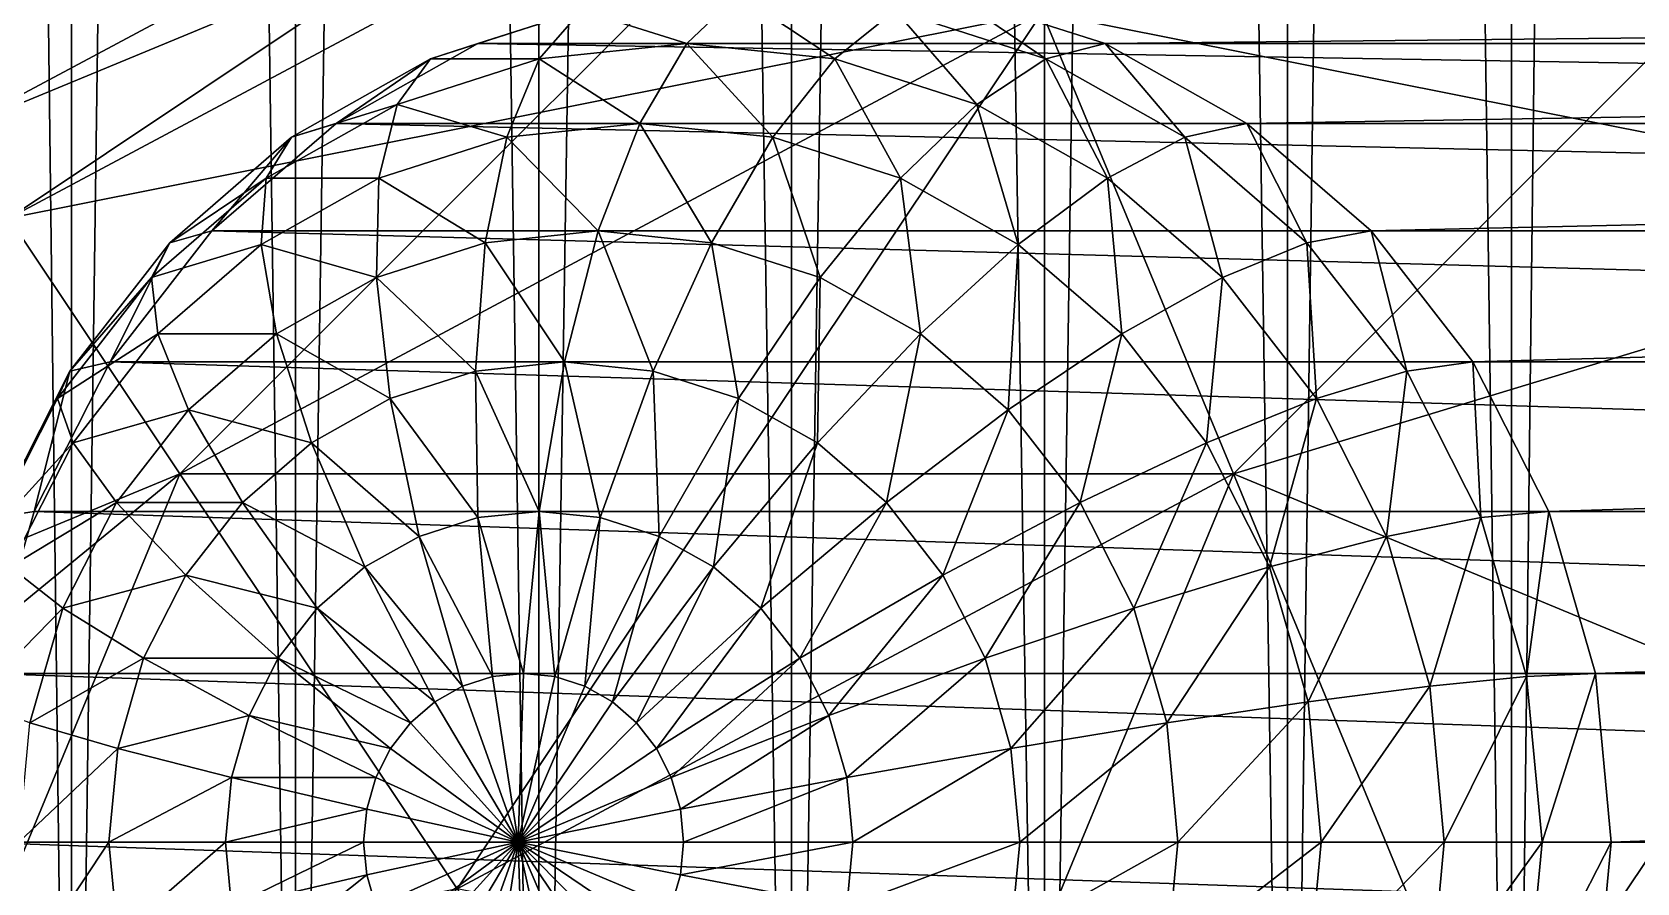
# Model space of a CAD drawing. Header units: millimetres. Extents: x -510 to 550, y -577 to 577.
# Drawn here: x -7.03 to 7.83, y 424.62 to 432.5 of the extents above; entities that cross this region are included whole.
import ezdxf

# ---------------------------------------------------------------- set-up
doc = ezdxf.new("R2010")
doc.units = ezdxf.units.MM
for name, color, linetype, true_color in [('link1_visual_1', 7, 'Continuous', 0xd6dee3), ('main_case_cover', 7, 'Continuous', 0xd6dee3), ('main_case_floor_front', 7, 'Continuous', 0xd6dee3), ('middle_left_fork_-1', 7, 'Continuous', 0x5c6b75), ('structure_left_middle_axle', 7, 'Continuous', 0x5c6b75)]:
    doc.layers.add(name, color=color, linetype=linetype, true_color=true_color)

msp = doc.modelspace()

# ---------------------------------------------------------------- linework, layer by layer
at = {"layer": 'link1_visual_1', "true_color": 0xd6dee3}
for points in [[(1.233, 435.306, 330.245), (-7.779, 431.573, 340), (0.866, 436.194, 340)], [(0.866, 436.194, 340), (-7.779, 431.573, 340), (-7.245, 430.775, 349.755)], [(0.866, 436.194, 340), (-7.245, 430.775, 349.755), (1.233, 435.306, 349.755)], [(1.233, 435.306, 330.245), (-7.245, 430.775, 330.245), (-7.779, 431.573, 340)], [(2.322, 432.678, 320.866), (-7.245, 430.775, 330.245), (1.233, 435.306, 330.245)], [(1.233, 435.306, 349.755), (-7.245, 430.775, 349.755), (-5.664, 428.409, 359.134)], [(1.233, 435.306, 349.755), (-5.664, 428.409, 359.134), (2.322, 432.678, 359.134)], [(11.889, 430.775, 312.221), (2.322, 432.678, 320.866), (10.988, 435.306, 320.866)], [(10.988, 435.306, 359.134), (2.322, 432.678, 359.134), (4.091, 428.409, 367.779)], [(10.988, 435.306, 359.134), (4.091, 428.409, 367.779), (11.889, 430.775, 367.779)], [(2.322, 432.678, 320.866), (-5.664, 428.409, 320.866), (-7.245, 430.775, 330.245)], [(4.091, 428.409, 312.221), (-5.664, 428.409, 320.866), (2.322, 432.678, 320.866)], [(2.322, 432.678, 359.134), (-5.664, 428.409, 359.134), (-3.097, 424.567, 367.779)], [(2.322, 432.678, 359.134), (-3.097, 424.567, 367.779), (4.091, 428.409, 367.779)], [(11.889, 430.775, 312.221), (4.091, 428.409, 312.221), (2.322, 432.678, 320.866)], [(-5.664, 428.409, 320.866), (-14.676, 424.676, 330.245), (-7.245, 430.775, 330.245)], [(-7.245, 430.775, 349.755), (-12.664, 422.664, 359.134), (-5.664, 428.409, 359.134)], [(13.103, 424.676, 304.645), (4.091, 428.409, 312.221), (11.889, 430.775, 312.221)], [(11.889, 430.775, 367.779), (4.091, 428.409, 367.779), (6.47, 422.664, 375.355)], [(11.889, 430.775, 367.779), (6.47, 422.664, 375.355), (13.103, 424.676, 375.355)], [(-5.664, 428.409, 320.866), (-12.664, 422.664, 320.866), (-14.676, 424.676, 330.245)], [(-3.097, 424.567, 312.221), (-12.664, 422.664, 320.866), (-5.664, 428.409, 320.866)], [(-5.664, 428.409, 359.134), (-12.664, 422.664, 359.134), (-9.397, 419.397, 367.779)], [(-5.664, 428.409, 359.134), (-9.397, 419.397, 367.779), (-3.097, 424.567, 367.779)], [(4.091, 428.409, 312.221), (-3.097, 424.567, 312.221), (-5.664, 428.409, 320.866)], [(6.47, 422.664, 304.645), (-3.097, 424.567, 312.221), (4.091, 428.409, 312.221)], [(4.091, 428.409, 367.779), (-3.097, 424.567, 367.779), (0.358, 419.397, 375.355)], [(4.091, 428.409, 367.779), (0.358, 419.397, 375.355), (6.47, 422.664, 375.355)], [(13.103, 424.676, 304.645), (6.47, 422.664, 304.645), (4.091, 428.409, 312.221)], [(14.581, 417.245, 298.427), (6.47, 422.664, 304.645), (13.103, 424.676, 304.645)], [(13.103, 424.676, 375.355), (6.47, 422.664, 375.355), (9.37, 415.664, 381.573)]]:
    msp.add_3dface(points, dxfattribs=at)
at = {"layer": 'main_case_cover', "true_color": 0xd6dee3}
for points in [[(-46, 327, 460), (326, 453, 460), (326, 327, 460)], [(-46, 327, 460), (-46, 453, 460), (326, 453, 460)], [(-46, 327, 466), (326, 327, 466), (326, 453, 466)], [(-46, 327, 466), (326, 453, 466), (-46, 453, 466)]]:
    msp.add_3dface(points, dxfattribs=at)
at = {"layer": 'main_case_floor_front', "true_color": 0xd6dee3}
for points in [[(-40, 327, 114), (320, 447, 114), (320, 327, 114)], [(-40, 327, 114), (-40, 447, 114), (320, 447, 114)], [(-40, 327, 120), (320, 327, 120), (320, 447, 120)], [(-40, 327, 120), (320, 447, 120), (-40, 447, 120)]]:
    msp.add_3dface(points, dxfattribs=at)
at = {"layer": 'middle_left_fork_-1', "true_color": 0x5c6b75}
for points in [[(-1.946, 432.696, -280.997), (-2.904, 432.391, -279.032), (-1.481, 432.846, -279.506)], [(-1.481, 432.846, -279.506), (-2.904, 432.391, -279.032), (42.096, 432.391, -144.032)], [(-0.968, 432.391, -282.904), (-1.946, 432.696, -280.997), (-0.494, 432.846, -281.481)], [(-1.481, 432.846, -279.506), (42.096, 432.391, -144.032), (43.519, 432.846, -144.506)], [(0.4, 432.249, -283.36), (-0.968, 432.391, -282.904), (-0.494, 432.846, -281.481)], [(0.4, 432.249, -283.36), (-0.494, 432.846, -281.481), (0.959, 432.696, -281.965)], [(2.355, 432.249, -282.43), (0.959, 432.696, -281.965), (1.481, 432.846, -280.494)], [(2.355, 432.249, -282.43), (1.481, 432.846, -280.494), (2.904, 432.391, -280.968)], [(2.904, 432.391, -280.968), (1.481, 432.846, -280.494), (46.481, 432.846, -145.494)], [(2.904, 432.391, -280.968), (46.481, 432.846, -145.494), (47.904, 432.391, -145.968)], [(-2.336, 432.249, -282.448), (-3.342, 432.249, -280.531), (-1.946, 432.696, -280.997)], [(-1.946, 432.696, -280.997), (-3.342, 432.249, -280.531), (-2.904, 432.391, -279.032)], [(-0.968, 432.391, -282.904), (-2.336, 432.249, -282.448), (-1.946, 432.696, -280.997)], [(1.715, 431.828, -283.799), (0.4, 432.249, -283.36), (0.959, 432.696, -281.965)], [(1.715, 431.828, -283.799), (0.959, 432.696, -281.965), (2.355, 432.249, -282.43)], [(-3.342, 432.249, -280.531), (-4.216, 431.652, -278.595), (-2.904, 432.391, -279.032)], [(-2.904, 432.391, -279.032), (-4.216, 431.652, -278.595), (40.784, 431.652, -143.595)], [(-2.904, 432.391, -279.032), (40.784, 431.652, -143.595), (42.096, 432.391, -144.032)], [(-1.405, 431.652, -284.216), (-2.336, 432.249, -282.448), (-0.968, 432.391, -282.904)], [(-0.174, 431.524, -284.627), (-1.405, 431.652, -284.216), (-0.968, 432.391, -282.904)], [(-0.174, 431.524, -284.627), (-0.968, 432.391, -282.904), (0.4, 432.249, -283.36)], [(3.642, 431.524, -282.859), (2.355, 432.249, -282.43), (2.904, 432.391, -280.968)], [(3.642, 431.524, -282.859), (2.904, 432.391, -280.968), (4.216, 431.652, -281.405)], [(4.216, 431.652, -281.405), (2.904, 432.391, -280.968), (47.904, 432.391, -145.968)], [(4.216, 431.652, -281.405), (47.904, 432.391, -145.968), (49.216, 431.652, -146.405)], [(-3.651, 431.828, -282.01), (-4.629, 431.524, -280.102), (-3.342, 432.249, -280.531)], [(-3.342, 432.249, -280.531), (-4.629, 431.524, -280.102), (-4.216, 431.652, -278.595)], [(-2.637, 431.524, -283.806), (-3.651, 431.828, -282.01), (-2.336, 432.249, -282.448)], [(-2.336, 432.249, -282.448), (-3.651, 431.828, -282.01), (-3.342, 432.249, -280.531)], [(-1.405, 431.652, -284.216), (-2.637, 431.524, -283.806), (-2.336, 432.249, -282.448)], [(1.009, 431.145, -285.021), (-0.174, 431.524, -284.627), (0.4, 432.249, -283.36)], [(1.009, 431.145, -285.021), (0.4, 432.249, -283.36), (1.715, 431.828, -283.799)], [(2.927, 431.145, -284.203), (1.715, 431.828, -283.799), (2.355, 432.249, -282.43)], [(2.927, 431.145, -284.203), (2.355, 432.249, -282.43), (3.642, 431.524, -282.859)], [(-3.82, 431.145, -283.412), (-4.864, 431.145, -281.606), (-3.651, 431.828, -282.01)], [(-3.651, 431.828, -282.01), (-4.864, 431.145, -281.606), (-4.629, 431.524, -280.102)], [(-2.637, 431.524, -283.806), (-3.82, 431.145, -283.412), (-3.651, 431.828, -282.01)], [(2.1, 430.531, -285.385), (1.009, 431.145, -285.021), (1.715, 431.828, -283.799)], [(2.1, 430.531, -285.385), (1.715, 431.828, -283.799), (2.927, 431.145, -284.203)], [(-4.629, 431.524, -280.102), (-5.367, 430.657, -278.211), (-4.216, 431.652, -278.595)], [(-4.216, 431.652, -278.595), (-5.367, 430.657, -278.211), (39.633, 430.657, -143.211)], [(-4.216, 431.652, -278.595), (39.633, 430.657, -143.211), (40.784, 431.652, -143.595)], [(-1.789, 430.657, -285.367), (-2.637, 431.524, -283.806), (-1.405, 431.652, -284.216)], [(-0.742, 430.548, -285.716), (-1.789, 430.657, -285.367), (-1.405, 431.652, -284.216)], [(-0.742, 430.548, -285.716), (-1.405, 431.652, -284.216), (-0.174, 431.524, -284.627)], [(4.77, 430.548, -283.235), (3.642, 431.524, -282.859), (4.216, 431.652, -281.405)], [(4.77, 430.548, -283.235), (4.216, 431.652, -281.405), (5.367, 430.657, -281.789)], [(5.367, 430.657, -281.789), (4.216, 431.652, -281.405), (49.216, 431.652, -146.405)], [(5.367, 430.657, -281.789), (49.216, 431.652, -146.405), (50.367, 430.657, -146.789)], [(-4.864, 431.145, -281.606), (-5.757, 430.548, -279.726), (-4.629, 431.524, -280.102)], [(-4.629, 431.524, -280.102), (-5.757, 430.548, -279.726), (-5.367, 430.657, -278.211)], [(-2.836, 430.548, -285.018), (-3.82, 431.145, -283.412), (-2.637, 431.524, -283.806)], [(-1.789, 430.657, -285.367), (-2.836, 430.548, -285.018), (-2.637, 431.524, -283.806)], [(0.265, 430.226, -286.051), (-0.742, 430.548, -285.716), (-0.174, 431.524, -284.627)], [(0.265, 430.226, -286.051), (-0.174, 431.524, -284.627), (1.009, 431.145, -285.021)], [(3.99, 430.226, -284.557), (2.927, 431.145, -284.203), (3.642, 431.524, -282.859)], [(3.99, 430.226, -284.557), (3.642, 431.524, -282.859), (4.77, 430.548, -283.235)], [(-4.911, 430.531, -283.048), (-5.926, 430.226, -281.252), (-4.864, 431.145, -281.606)], [(-4.864, 431.145, -281.606), (-5.926, 430.226, -281.252), (-5.757, 430.548, -279.726)], [(-3.843, 430.226, -284.682), (-4.911, 430.531, -283.048), (-3.82, 431.145, -283.412)], [(-3.82, 431.145, -283.412), (-4.911, 430.531, -283.048), (-4.864, 431.145, -281.606)], [(-2.836, 430.548, -285.018), (-3.843, 430.226, -284.682), (-3.82, 431.145, -283.412)], [(1.193, 429.704, -286.36), (0.265, 430.226, -286.051), (1.009, 431.145, -285.021)], [(1.193, 429.704, -286.36), (1.009, 431.145, -285.021), (2.1, 430.531, -285.385)], [(3.057, 429.704, -285.704), (2.1, 430.531, -285.385), (2.927, 431.145, -284.203)], [(3.057, 429.704, -285.704), (2.927, 431.145, -284.203), (3.99, 430.226, -284.557)], [(-5.757, 430.548, -279.726), (-6.31, 429.445, -277.897), (-5.367, 430.657, -278.211)], [(-5.367, 430.657, -278.211), (-6.31, 429.445, -277.897), (38.69, 429.445, -142.897)], [(-5.367, 430.657, -278.211), (38.69, 429.445, -142.897), (39.633, 430.657, -143.211)], [(-2.103, 429.445, -286.31), (-2.836, 430.548, -285.018), (-1.789, 430.657, -285.367)], [(-1.281, 429.359, -286.585), (-2.103, 429.445, -286.31), (-1.789, 430.657, -285.367)], [(-1.281, 429.359, -286.585), (-1.789, 430.657, -285.367), (-0.742, 430.548, -285.716)], [(5.696, 429.359, -283.544), (4.77, 430.548, -283.235), (5.367, 430.657, -281.789)], [(5.696, 429.359, -283.544), (5.367, 430.657, -281.789), (6.31, 429.445, -282.103)], [(6.31, 429.445, -282.103), (5.367, 430.657, -281.789), (50.367, 430.657, -146.789)], [(6.31, 429.445, -282.103), (50.367, 430.657, -146.789), (51.31, 429.445, -147.103)], [(-5.926, 430.226, -281.252), (-6.683, 429.359, -279.418), (-5.757, 430.548, -279.726)], [(-5.757, 430.548, -279.726), (-6.683, 429.359, -279.418), (-6.31, 429.445, -277.897)], [(-4.911, 430.531, -283.048), (-5.868, 429.704, -282.729), (-5.926, 430.226, -281.252)], [(-4.77, 429.704, -284.373), (-5.868, 429.704, -282.729), (-4.911, 430.531, -283.048)], [(-3.843, 430.226, -284.682), (-4.77, 429.704, -284.373), (-4.911, 430.531, -283.048)], [(-2.926, 429.359, -286.036), (-3.843, 430.226, -284.682), (-2.836, 430.548, -285.018)], [(-2.103, 429.445, -286.31), (-2.926, 429.359, -286.036), (-2.836, 430.548, -285.018)], [(-0.49, 429.106, -286.848), (-1.281, 429.359, -286.585), (-0.742, 430.548, -285.716)], [(-0.49, 429.106, -286.848), (-0.742, 430.548, -285.716), (0.265, 430.226, -286.051)], [(2.006, 429, -286.631), (1.193, 429.704, -286.36), (2.1, 430.531, -285.385)], [(2.006, 429, -286.631), (2.1, 430.531, -285.385), (3.057, 429.704, -285.704)], [(4.862, 429.106, -284.848), (3.99, 430.226, -284.557), (4.77, 430.548, -283.235)], [(4.862, 429.106, -284.848), (4.77, 430.548, -283.235), (5.696, 429.359, -283.544)], [(-5.868, 429.704, -282.729), (-6.798, 429.106, -280.961), (-5.926, 430.226, -281.252)], [(-5.926, 430.226, -281.252), (-6.798, 429.106, -280.961), (-6.683, 429.359, -279.418)], [(-3.717, 429.106, -285.773), (-4.77, 429.704, -284.373), (-3.843, 430.226, -284.682)], [(-2.926, 429.359, -286.036), (-3.717, 429.106, -285.773), (-3.843, 430.226, -284.682)], [(0.239, 428.696, -287.091), (-0.49, 429.106, -286.848), (0.265, 430.226, -286.051)], [(0.239, 428.696, -287.091), (0.265, 430.226, -286.051), (1.193, 429.704, -286.36)], [(3.841, 428.696, -285.965), (3.057, 429.704, -285.704), (3.99, 430.226, -284.557)], [(3.841, 428.696, -285.965), (3.99, 430.226, -284.557), (4.862, 429.106, -284.848)], [(-5.868, 429.704, -282.729), (-6.652, 428.696, -282.468), (-6.798, 429.106, -280.961)], [(-5.584, 429, -284.102), (-6.652, 428.696, -282.468), (-5.868, 429.704, -282.729)], [(-4.77, 429.704, -284.373), (-5.584, 429, -284.102), (-5.868, 429.704, -282.729)], [(-4.446, 428.696, -285.53), (-5.584, 429, -284.102), (-4.77, 429.704, -284.373)], [(-3.717, 429.106, -285.773), (-4.446, 428.696, -285.53), (-4.77, 429.704, -284.373)], [(0.878, 428.143, -287.304), (0.239, 428.696, -287.091), (1.193, 429.704, -286.36)], [(0.878, 428.143, -287.304), (1.193, 429.704, -286.36), (2.006, 429, -286.631)], [(2.673, 428.143, -286.854), (2.006, 429, -286.631), (3.057, 429.704, -285.704)], [(2.673, 428.143, -286.854), (3.057, 429.704, -285.704), (3.841, 428.696, -285.965)], [(-6.798, 429.106, -280.961), (-7.371, 428.003, -279.188), (-6.683, 429.359, -279.418)], [(-6.683, 429.359, -279.418), (-7.371, 428.003, -279.188), (-7.012, 428.061, -277.663)], [(-6.683, 429.359, -279.418), (-7.012, 428.061, -277.663), (-6.31, 429.445, -277.897)], [(-6.31, 429.445, -277.897), (-7.012, 428.061, -277.663), (37.988, 428.061, -142.663)], [(-6.31, 429.445, -277.897), (37.988, 428.061, -142.663), (38.69, 429.445, -142.897)], [(-2.904, 428.003, -286.823), (-3.717, 429.106, -285.773), (-2.926, 429.359, -286.036)], [(-2.337, 428.061, -287.012), (-2.926, 429.359, -286.036), (-2.103, 429.445, -286.31)], [(-2.337, 428.061, -287.012), (-2.904, 428.003, -286.823), (-2.926, 429.359, -286.036)], [(-1.771, 428.003, -287.201), (-2.337, 428.061, -287.012), (-2.103, 429.445, -286.31)], [(-1.771, 428.003, -287.201), (-2.103, 429.445, -286.31), (-1.281, 429.359, -286.585)], [(-1.226, 427.828, -287.382), (-1.771, 428.003, -287.201), (-1.281, 429.359, -286.585)], [(-1.226, 427.828, -287.382), (-1.281, 429.359, -286.585), (-0.49, 429.106, -286.848)], [(5.51, 427.828, -285.064), (4.862, 429.106, -284.848), (5.696, 429.359, -283.544)], [(5.51, 427.828, -285.064), (5.696, 429.359, -283.544), (6.383, 428.003, -283.773)], [(6.383, 428.003, -283.773), (5.696, 429.359, -283.544), (6.31, 429.445, -282.103)], [(6.383, 428.003, -283.773), (6.31, 429.445, -282.103), (7.012, 428.061, -282.337)], [(7.012, 428.061, -282.337), (6.31, 429.445, -282.103), (51.31, 429.445, -147.103)], [(7.012, 428.061, -282.337), (51.31, 429.445, -147.103), (52.012, 428.061, -147.337)], [(-6.652, 428.696, -282.468), (-7.446, 427.828, -280.745), (-6.798, 429.106, -280.961)], [(-6.798, 429.106, -280.961), (-7.446, 427.828, -280.745), (-7.371, 428.003, -279.188)], [(-3.449, 427.828, -286.641), (-4.446, 428.696, -285.53), (-3.717, 429.106, -285.773)], [(-2.904, 428.003, -286.823), (-3.449, 427.828, -286.641), (-3.717, 429.106, -285.773)], [(-0.724, 427.546, -287.55), (-1.226, 427.828, -287.382), (-0.49, 429.106, -286.848)], [(-0.724, 427.546, -287.55), (-0.49, 429.106, -286.848), (0.239, 428.696, -287.091)], [(4.425, 427.546, -286.16), (3.841, 428.696, -285.965), (4.862, 429.106, -284.848)], [(4.425, 427.546, -286.16), (4.862, 429.106, -284.848), (5.51, 427.828, -285.064)], [(-5.584, 429, -284.102), (-6.251, 428.143, -283.879), (-6.652, 428.696, -282.468)], [(-5.085, 428.143, -285.317), (-6.251, 428.143, -283.879), (-5.584, 429, -284.102)], [(-4.446, 428.696, -285.53), (-5.085, 428.143, -285.317), (-5.584, 429, -284.102)], [(1.402, 427.469, -287.479), (0.878, 428.143, -287.304), (2.006, 429, -286.631)], [(1.402, 427.469, -287.479), (2.006, 429, -286.631), (2.673, 428.143, -286.854)], [(-6.652, 428.696, -282.468), (-7.236, 427.546, -282.273), (-7.446, 427.828, -280.745)], [(-6.251, 428.143, -283.879), (-7.236, 427.546, -282.273), (-6.652, 428.696, -282.468)], [(-3.951, 427.546, -286.474), (-5.085, 428.143, -285.317), (-4.446, 428.696, -285.53)], [(-3.449, 427.828, -286.641), (-3.951, 427.546, -286.474), (-4.446, 428.696, -285.53)], [(-0.284, 427.165, -287.696), (-0.724, 427.546, -287.55), (0.239, 428.696, -287.091)], [(-0.284, 427.165, -287.696), (0.239, 428.696, -287.091), (0.878, 428.143, -287.304)], [(3.169, 427.165, -287.019), (2.673, 428.143, -286.854), (3.841, 428.696, -285.965)], [(3.169, 427.165, -287.019), (3.841, 428.696, -285.965), (4.425, 427.546, -286.16)], [(-6.251, 428.143, -283.879), (-6.747, 427.165, -283.714), (-7.236, 427.546, -282.273)], [(-5.609, 427.469, -285.142), (-6.747, 427.165, -283.714), (-6.251, 428.143, -283.879)], [(-5.085, 428.143, -285.317), (-5.609, 427.469, -285.142), (-6.251, 428.143, -283.879)], [(-4.391, 427.165, -286.327), (-5.609, 427.469, -285.142), (-5.085, 428.143, -285.317)], [(-3.951, 427.546, -286.474), (-4.391, 427.165, -286.327), (-5.085, 428.143, -285.317)], [(0.078, 426.701, -287.817), (-0.284, 427.165, -287.696), (0.878, 428.143, -287.304)], [(0.078, 426.701, -287.817), (0.878, 428.143, -287.304), (1.402, 427.469, -287.479)], [(1.792, 426.701, -287.609), (1.402, 427.469, -287.479), (2.673, 428.143, -286.854)], [(1.792, 426.701, -287.609), (2.673, 428.143, -286.854), (3.169, 427.165, -287.019)], [(-7.371, 428.003, -279.188), (-7.444, 426.561, -277.519), (-7.012, 428.061, -277.663)], [(-7.012, 428.061, -277.663), (-7.444, 426.561, -277.519), (37.556, 426.561, -142.519)], [(-7.012, 428.061, -277.663), (37.556, 426.561, -142.519), (37.988, 428.061, -142.663)], [(-2.77, 426.531, -287.347), (-3.449, 427.828, -286.641), (-2.904, 428.003, -286.823)], [(-2.481, 426.561, -287.444), (-2.904, 428.003, -286.823), (-2.337, 428.061, -287.012)], [(-2.481, 426.561, -287.444), (-2.77, 426.531, -287.347), (-2.904, 428.003, -286.823)], [(-2.192, 426.531, -287.54), (-2.481, 426.561, -287.444), (-2.337, 428.061, -287.012)], [(-2.192, 426.531, -287.54), (-2.337, 428.061, -287.012), (-1.771, 428.003, -287.201)], [(-1.915, 426.442, -287.633), (-2.192, 426.531, -287.54), (-1.771, 428.003, -287.201)], [(-1.915, 426.442, -287.633), (-1.771, 428.003, -287.201), (-1.226, 427.828, -287.382)], [(5.909, 426.442, -285.197), (5.51, 427.828, -285.064), (6.383, 428.003, -283.773)], [(5.909, 426.442, -285.197), (6.383, 428.003, -283.773), (6.807, 426.531, -283.914)], [(6.807, 426.531, -283.914), (6.383, 428.003, -283.773), (7.012, 428.061, -282.337)], [(6.807, 426.531, -283.914), (7.012, 428.061, -282.337), (7.444, 426.561, -282.481)], [(7.444, 426.561, -282.481), (7.012, 428.061, -282.337), (52.012, 428.061, -147.337)], [(7.444, 426.561, -282.481), (52.012, 428.061, -147.337), (52.444, 426.561, -147.481)], [(-3.048, 426.442, -287.255), (-3.951, 427.546, -286.474), (-3.449, 427.828, -286.641)], [(-2.77, 426.531, -287.347), (-3.048, 426.442, -287.255), (-3.449, 427.828, -286.641)], [(-1.659, 426.298, -287.718), (-1.915, 426.442, -287.633), (-1.226, 427.828, -287.382)], [(-1.659, 426.298, -287.718), (-1.226, 427.828, -287.382), (-0.724, 427.546, -287.55)], [(4.784, 426.298, -286.28), (4.425, 427.546, -286.16), (5.51, 427.828, -285.064)], [(4.784, 426.298, -286.28), (5.51, 427.828, -285.064), (5.909, 426.442, -285.197)], [(-6.747, 427.165, -283.714), (-7.595, 426.298, -282.153), (-7.236, 427.546, -282.273)], [(-3.304, 426.298, -287.169), (-4.391, 427.165, -286.327), (-3.951, 427.546, -286.474)], [(-3.048, 426.442, -287.255), (-3.304, 426.298, -287.169), (-3.951, 427.546, -286.474)], [(-1.434, 426.104, -287.793), (-1.659, 426.298, -287.718), (-0.724, 427.546, -287.55)], [(-1.434, 426.104, -287.793), (-0.724, 427.546, -287.55), (-0.284, 427.165, -287.696)], [(3.475, 426.104, -287.121), (3.169, 427.165, -287.019), (4.425, 427.546, -286.16)], [(3.475, 426.104, -287.121), (4.425, 427.546, -286.16), (4.784, 426.298, -286.28)], [(-5.609, 427.469, -285.142), (-5.999, 426.701, -285.012), (-6.747, 427.165, -283.714)], [(-4.752, 426.701, -286.207), (-5.999, 426.701, -285.012), (-5.609, 427.469, -285.142)], [(-4.391, 427.165, -286.327), (-4.752, 426.701, -286.207), (-5.609, 427.469, -285.142)], [(0.346, 426.172, -287.906), (0.078, 426.701, -287.817), (1.402, 427.469, -287.479)], [(0.346, 426.172, -287.906), (1.402, 427.469, -287.479), (1.792, 426.701, -287.609)], [(-6.747, 427.165, -283.714), (-7.052, 426.104, -283.612), (-7.595, 426.298, -282.153)], [(-5.999, 426.701, -285.012), (-7.052, 426.104, -283.612), (-6.747, 427.165, -283.714)], [(-3.528, 426.104, -287.095), (-4.752, 426.701, -286.207), (-4.391, 427.165, -286.327)], [(-3.304, 426.298, -287.169), (-3.528, 426.104, -287.095), (-4.391, 427.165, -286.327)], [(-1.25, 425.867, -287.854), (-1.434, 426.104, -287.793), (-0.284, 427.165, -287.696)], [(-1.25, 425.867, -287.854), (-0.284, 427.165, -287.696), (0.078, 426.701, -287.817)], [(2.032, 425.867, -287.689), (1.792, 426.701, -287.609), (3.169, 427.165, -287.019)], [(2.032, 425.867, -287.689), (3.169, 427.165, -287.019), (3.475, 426.104, -287.121)], [(-5.999, 426.701, -285.012), (-6.239, 425.867, -284.932), (-7.052, 426.104, -283.612)], [(-5.021, 426.172, -286.117), (-6.239, 425.867, -284.932), (-5.999, 426.701, -285.012)], [(-4.752, 426.701, -286.207), (-5.021, 426.172, -286.117), (-5.999, 426.701, -285.012)], [(-3.712, 425.867, -287.033), (-5.021, 426.172, -286.117), (-4.752, 426.701, -286.207)], [(-3.528, 426.104, -287.095), (-3.712, 425.867, -287.033), (-4.752, 426.701, -286.207)], [(-1.113, 425.597, -287.9), (-1.25, 425.867, -287.854), (0.078, 426.701, -287.817)], [(-1.113, 425.597, -287.9), (0.078, 426.701, -287.817), (0.346, 426.172, -287.906)], [(0.511, 425.597, -287.961), (0.346, 426.172, -287.906), (1.792, 426.701, -287.609)], [(0.511, 425.597, -287.961), (1.792, 426.701, -287.609), (2.032, 425.867, -287.689)], [(-7.444, 426.561, -277.519), (-7.589, 425, -277.47), (37.411, 425, -142.47)], [(-7.444, 426.561, -277.519), (37.411, 425, -142.47), (37.556, 426.561, -142.519)], [(-2.53, 425, -287.589), (-3.048, 426.442, -287.255), (-2.77, 426.531, -287.347)], [(-2.53, 425, -287.589), (-2.77, 426.531, -287.347), (-2.481, 426.561, -287.444)], [(-2.53, 425, -287.589), (-2.481, 426.561, -287.444), (-2.192, 426.531, -287.54)], [(-2.53, 425, -287.589), (-2.192, 426.531, -287.54), (-1.915, 426.442, -287.633)], [(6.044, 425, -285.242), (5.909, 426.442, -285.197), (6.807, 426.531, -283.914)], [(6.044, 425, -285.242), (6.807, 426.531, -283.914), (6.95, 425, -283.962)], [(6.95, 425, -283.962), (6.807, 426.531, -283.914), (7.444, 426.561, -282.481)], [(6.95, 425, -283.962), (7.444, 426.561, -282.481), (7.589, 425, -282.53)], [(7.589, 425, -282.53), (7.444, 426.561, -282.481), (52.444, 426.561, -147.481)], [(7.589, 425, -282.53), (52.444, 426.561, -147.481), (52.589, 425, -147.53)], [(-2.53, 425, -287.589), (-3.304, 426.298, -287.169), (-3.048, 426.442, -287.255)], [(-2.53, 425, -287.589), (-1.915, 426.442, -287.633), (-1.659, 426.298, -287.718)], [(4.905, 425, -286.32), (4.784, 426.298, -286.28), (5.909, 426.442, -285.197)], [(4.905, 425, -286.32), (5.909, 426.442, -285.197), (6.044, 425, -285.242)], [(-2.53, 425, -287.589), (-3.528, 426.104, -287.095), (-3.304, 426.298, -287.169)], [(-2.53, 425, -287.589), (-1.659, 426.298, -287.718), (-1.434, 426.104, -287.793)], [(3.578, 425, -287.155), (3.475, 426.104, -287.121), (4.784, 426.298, -286.28)], [(3.578, 425, -287.155), (4.784, 426.298, -286.28), (4.905, 425, -286.32)], [(-6.239, 425.867, -284.932), (-7.155, 425, -283.578), (-7.052, 426.104, -283.612)], [(-5.021, 426.172, -286.117), (-5.186, 425.597, -286.062), (-6.239, 425.867, -284.932)], [(-3.849, 425.597, -286.988), (-5.186, 425.597, -286.062), (-5.021, 426.172, -286.117)], [(-3.712, 425.867, -287.033), (-3.849, 425.597, -286.988), (-5.021, 426.172, -286.117)], [(-2.53, 425, -287.589), (-3.712, 425.867, -287.033), (-3.528, 426.104, -287.095)], [(-2.53, 425, -287.589), (-1.434, 426.104, -287.793), (-1.25, 425.867, -287.854)], [(-1.029, 425.304, -287.928), (-1.113, 425.597, -287.9), (0.346, 426.172, -287.906)], [(-1.029, 425.304, -287.928), (0.346, 426.172, -287.906), (0.511, 425.597, -287.961)], [(2.113, 425, -287.716), (2.032, 425.867, -287.689), (3.475, 426.104, -287.121)], [(2.113, 425, -287.716), (3.475, 426.104, -287.121), (3.578, 425, -287.155)], [(-6.239, 425.867, -284.932), (-6.32, 425, -284.905), (-7.155, 425, -283.578)], [(-5.186, 425.597, -286.062), (-6.32, 425, -284.905), (-6.239, 425.867, -284.932)], [(-2.53, 425, -287.589), (-3.849, 425.597, -286.988), (-3.712, 425.867, -287.033)], [(-2.53, 425, -287.589), (-1.25, 425.867, -287.854), (-1.113, 425.597, -287.9)], [(0.567, 425, -287.98), (0.511, 425.597, -287.961), (2.032, 425.867, -287.689)], [(0.567, 425, -287.98), (2.032, 425.867, -287.689), (2.113, 425, -287.716)], [(-5.186, 425.597, -286.062), (-5.242, 425, -286.044), (-6.32, 425, -284.905)], [(-3.933, 425.304, -286.96), (-5.242, 425, -286.044), (-5.186, 425.597, -286.062)], [(-3.849, 425.597, -286.988), (-3.933, 425.304, -286.96), (-5.186, 425.597, -286.062)], [(-2.53, 425, -287.589), (-3.933, 425.304, -286.96), (-3.849, 425.597, -286.988)], [(-2.53, 425, -287.589), (-1.113, 425.597, -287.9), (-1.029, 425.304, -287.928)], [(-1.001, 425, -287.937), (-1.029, 425.304, -287.928), (0.511, 425.597, -287.961)], [(-1.001, 425, -287.937), (0.511, 425.597, -287.961), (0.567, 425, -287.98)], [(-3.933, 425.304, -286.96), (-3.962, 425, -286.95), (-5.242, 425, -286.044)], [(-2.53, 425, -287.589), (-3.962, 425, -286.95), (-3.933, 425.304, -286.96)], [(-2.53, 425, -287.589), (-1.029, 425.304, -287.928), (-1.001, 425, -287.937)], [(-7.589, 425, -277.47), (-7.444, 423.439, -277.519), (37.556, 423.439, -142.519)], [(-7.589, 425, -277.47), (37.556, 423.439, -142.519), (37.411, 425, -142.47)], [(-6.32, 425, -284.905), (-7.052, 423.896, -283.612), (-7.155, 425, -283.578)], [(-6.32, 425, -284.905), (-6.239, 424.133, -284.932), (-7.052, 423.896, -283.612)], [(-5.242, 425, -286.044), (-6.239, 424.133, -284.932), (-6.32, 425, -284.905)], [(-5.242, 425, -286.044), (-5.186, 424.403, -286.062), (-6.239, 424.133, -284.932)], [(-3.962, 425, -286.95), (-5.186, 424.403, -286.062), (-5.242, 425, -286.044)], [(-3.962, 425, -286.95), (-3.933, 424.696, -286.96), (-5.186, 424.403, -286.062)], [(-2.53, 425, -287.589), (-3.933, 424.696, -286.96), (-3.962, 425, -286.95)], [(-2.53, 425, -287.589), (-3.849, 424.403, -286.988), (-3.933, 424.696, -286.96)], [(-2.53, 425, -287.589), (-3.712, 424.133, -287.033), (-3.849, 424.403, -286.988)], [(-2.53, 425, -287.589), (-3.528, 423.896, -287.095), (-3.712, 424.133, -287.033)], [(-2.53, 425, -287.589), (-3.304, 423.702, -287.169), (-3.528, 423.896, -287.095)], [(-2.53, 425, -287.589), (-3.048, 423.558, -287.255), (-3.304, 423.702, -287.169)], [(-2.53, 425, -287.589), (-2.77, 423.469, -287.347), (-3.048, 423.558, -287.255)], [(-2.53, 425, -287.589), (-2.481, 423.439, -287.444), (-2.77, 423.469, -287.347)], [(-2.53, 425, -287.589), (-2.192, 423.469, -287.54), (-2.481, 423.439, -287.444)], [(-2.53, 425, -287.589), (-1.915, 423.558, -287.633), (-2.192, 423.469, -287.54)], [(-2.53, 425, -287.589), (-1.659, 423.702, -287.718), (-1.915, 423.558, -287.633)], [(-2.53, 425, -287.589), (-1.434, 423.896, -287.793), (-1.659, 423.702, -287.718)], [(-2.53, 425, -287.589), (-1.25, 424.133, -287.854), (-1.434, 423.896, -287.793)], [(-2.53, 425, -287.589), (-1.113, 424.403, -287.9), (-1.25, 424.133, -287.854)], [(-2.53, 425, -287.589), (-1.029, 424.696, -287.928), (-1.113, 424.403, -287.9)], [(-2.53, 425, -287.589), (-1.001, 425, -287.937), (-1.029, 424.696, -287.928)], [(-1.029, 424.696, -287.928), (-1.001, 425, -287.937), (0.567, 425, -287.98)], [(-1.029, 424.696, -287.928), (0.567, 425, -287.98), (0.511, 424.403, -287.961)], [(0.511, 424.403, -287.961), (0.567, 425, -287.98), (2.113, 425, -287.716)], [(0.511, 424.403, -287.961), (2.113, 425, -287.716), (2.032, 424.133, -287.689)], [(2.032, 424.133, -287.689), (2.113, 425, -287.716), (3.578, 425, -287.155)], [(2.032, 424.133, -287.689), (3.578, 425, -287.155), (3.475, 423.896, -287.121)], [(3.475, 423.896, -287.121), (3.578, 425, -287.155), (4.905, 425, -286.32)], [(3.475, 423.896, -287.121), (4.905, 425, -286.32), (4.784, 423.702, -286.28)], [(4.784, 423.702, -286.28), (4.905, 425, -286.32), (6.044, 425, -285.242)], [(4.784, 423.702, -286.28), (6.044, 425, -285.242), (5.909, 423.558, -285.197)], [(5.909, 423.558, -285.197), (6.044, 425, -285.242), (6.95, 425, -283.962)], [(5.909, 423.558, -285.197), (6.95, 425, -283.962), (6.807, 423.469, -283.914)], [(6.807, 423.469, -283.914), (6.95, 425, -283.962), (7.589, 425, -282.53)], [(6.807, 423.469, -283.914), (7.589, 425, -282.53), (7.444, 423.439, -282.481)], [(7.444, 423.439, -282.481), (7.589, 425, -282.53), (52.589, 425, -147.53)], [(7.444, 423.439, -282.481), (52.589, 425, -147.53), (52.444, 423.439, -147.481)], [(-3.933, 424.696, -286.96), (-5.021, 423.828, -286.117), (-5.186, 424.403, -286.062)], [(-3.933, 424.696, -286.96), (-3.849, 424.403, -286.988), (-5.021, 423.828, -286.117)], [(-1.113, 424.403, -287.9), (-1.029, 424.696, -287.928), (0.511, 424.403, -287.961)]]:
    msp.add_3dface(points, dxfattribs=at)
at = {"layer": 'structure_left_middle_axle', "true_color": 0x5c6b75}
for points in [[(-6.667, 565, -270.022), (-8.485, 565, -271.515), (-8.485, 415, -271.515)], [(-6.667, 565, -270.022), (-8.485, 415, -271.515), (-6.667, 415, -270.022)], [(-8.485, 565, -288.485), (-6.667, 565, -289.978), (-6.667, 415, -289.978)], [(-8.485, 565, -288.485), (-6.667, 415, -289.978), (-8.485, 415, -288.485)], [(-4.592, 565, -268.913), (-6.667, 565, -270.022), (-6.667, 415, -270.022)], [(-4.592, 565, -268.913), (-6.667, 415, -270.022), (-4.592, 415, -268.913)], [(-6.667, 565, -289.978), (-4.592, 565, -291.087), (-4.592, 415, -291.087)], [(-6.667, 565, -289.978), (-4.592, 415, -291.087), (-6.667, 415, -289.978)], [(-2.341, 565, -268.231), (-4.592, 565, -268.913), (-4.592, 415, -268.913)], [(-2.341, 565, -268.231), (-4.592, 415, -268.913), (-2.341, 415, -268.231)], [(-4.592, 565, -291.087), (-2.341, 565, -291.769), (-2.341, 415, -291.769)], [(-4.592, 565, -291.087), (-2.341, 415, -291.769), (-4.592, 415, -291.087)], [(0, 565, -268), (-2.341, 565, -268.231), (-2.341, 415, -268.231)], [(0, 565, -268), (-2.341, 415, -268.231), (0, 415, -268)], [(-2.341, 565, -291.769), (0, 565, -292), (0, 415, -292)], [(-2.341, 565, -291.769), (0, 415, -292), (-2.341, 415, -291.769)], [(2.341, 565, -268.231), (0, 565, -268), (0, 415, -268)], [(2.341, 565, -268.231), (0, 415, -268), (2.341, 415, -268.231)], [(0, 565, -292), (2.341, 565, -291.769), (2.341, 415, -291.769)], [(0, 565, -292), (2.341, 415, -291.769), (0, 415, -292)], [(4.592, 565, -268.913), (2.341, 565, -268.231), (2.341, 415, -268.231)], [(4.592, 565, -268.913), (2.341, 415, -268.231), (4.592, 415, -268.913)], [(2.341, 565, -291.769), (4.592, 565, -291.087), (4.592, 415, -291.087)], [(2.341, 565, -291.769), (4.592, 415, -291.087), (2.341, 415, -291.769)], [(6.667, 565, -270.022), (4.592, 565, -268.913), (4.592, 415, -268.913)], [(6.667, 565, -270.022), (4.592, 415, -268.913), (6.667, 415, -270.022)], [(4.592, 565, -291.087), (6.667, 565, -289.978), (6.667, 415, -289.978)], [(4.592, 565, -291.087), (6.667, 415, -289.978), (4.592, 415, -291.087)], [(8.485, 565, -271.515), (6.667, 565, -270.022), (6.667, 415, -270.022)], [(8.485, 565, -271.515), (6.667, 415, -270.022), (8.485, 415, -271.515)], [(6.667, 565, -289.978), (8.485, 565, -288.485), (8.485, 415, -288.485)], [(6.667, 565, -289.978), (8.485, 415, -288.485), (6.667, 415, -289.978)]]:
    msp.add_3dface(points, dxfattribs=at)

doc.saveas('drawing.dxf')
